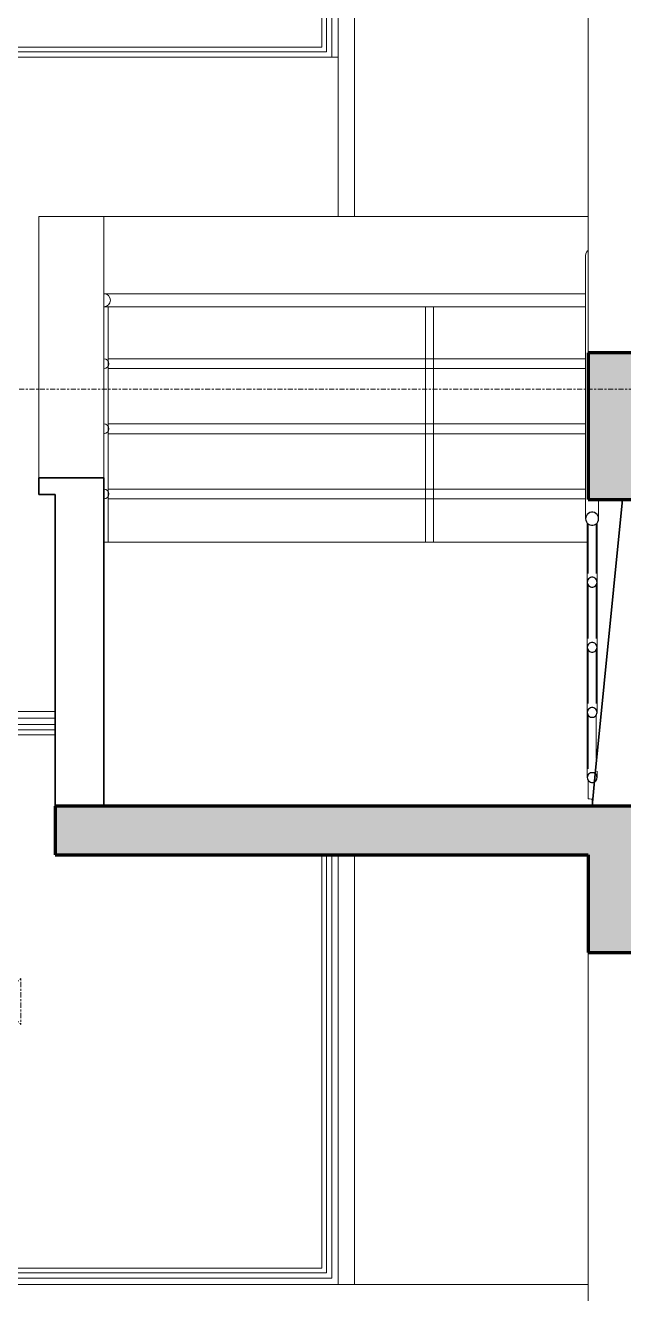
# Model space of a CAD drawing. Header units: millimetres. Extents: x -35190 to 411743, y -233114 to 23872.
# Drawn here: x -8406 to -6567, y -220299 to -216404 of the extents above; entities that cross this region are included whole.
import ezdxf

# ---------------------------------------------------------------- set-up
doc = ezdxf.new("R2010")
doc.units = ezdxf.units.MM
doc.linetypes.add('Centre', pattern=[31.75, 6.35, -4.7625, 15.875, -4.7625])
for name, color, linetype, lineweight in [('A-DETL-GENF', 92, 'Continuous', 18), ('A-DETL-THIN', 151, 'Continuous', 18), ('A-FLOR', 192, 'Continuous', 18), ('A-FLOR-HRAL', 11, 'Continuous', 18), ('A-FLOR-LEVL', 51, 'Continuous', 18), ('A-GLAZ', 151, 'Continuous', 18), ('A-WALL', 113, 'Continuous', 18), ('Q-CASE', 31, 'Continuous', 18)]:
    doc.layers.add(name, color=color, linetype=linetype, lineweight=lineweight)

# ---------------------------------------------------------------- blocks, each defined once
blk = doc.blocks.new('Sliding - 2L - SL2_1 X 1_8-416756-Section 2')
at = {"layer": 'A-GLAZ'}
for p, q in [((-11809.7, 3190), (-13039.7, 3190)), ((-13019.7, 3170), (-13019.7, 1470)), ((-13019.7, 3170), (-11809.7, 3170)), ((-13003.7, 3154), (-13003.7, 1486)), ((-13003.7, 3154), (-11809.7, 3154)), ((-12988.6, 3138.9), (-12988.6, 1501.1)), ((-12988.6, 3138.9), (-12004.8, 3138.9)), ((-12004.8, 1501.1), (-12004.8, 3138.9)), ((-12004.7, 1486), (-12004.7, 3154)), ((-11989.7, 3139), (-11989.7, 1501)), ((-11989.7, 3139), (-11809.7, 3139)), ((-10990.7, 1501), (-10990.7, 2770)), ((-10975.7, 1486), (-10975.7, 2770)), ((-10959.7, 1470), (-10959.7, 2770)), ((-13003.7, 1486), (-10975.7, 1486)), ((-12988.6, 1501.1), (-12004.8, 1501.1)), ((-11989.7, 1501), (-10990.7, 1501)), ((-13019.7, 1470), (-10959.7, 1470))]:
    blk.add_line(p, q, dxfattribs=at)
at = {"layer": 'A-GLAZ', "linetype": 'Centre'}
for p, q in [((-11985.9, 2320), (-11915.2, 2390.7)), ((-11915.2, 2390.7), (-11915.2, 2249.3)), ((-11985.9, 2320), (-11915.2, 2249.3))]:
    blk.add_line(p, q, dxfattribs=at)
blk = doc.blocks.new('Sliding - 2L - SL2_1 X 1_8-V3-Section 2')
at = {"layer": 'A-GLAZ'}
for p, q in [((-13019.7, 6920), (-13019.7, 5220)), ((-13019.7, 6920), (-11809.7, 6920)), ((-13003.7, 6904), (-13003.7, 5236)), ((-13003.7, 6904), (-11809.7, 6904)), ((-12004.7, 5236), (-12004.7, 6904)), ((-12988.6, 6888.9), (-12988.6, 5251.1)), ((-12988.6, 6888.9), (-12004.8, 6888.9)), ((-12004.8, 5251.1), (-12004.8, 6888.9)), ((-11989.7, 6889), (-11989.7, 5251)), ((-11989.7, 6889), (-11809.7, 6889)), ((-10990.7, 5251), (-10990.7, 6521.7)), ((-10975.7, 5236), (-10975.7, 6521.7)), ((-10959.7, 5220), (-10959.7, 6521.7)), ((-13003.7, 5236), (-10975.7, 5236)), ((-12988.6, 5251.1), (-12004.8, 5251.1)), ((-11989.7, 5251), (-10990.7, 5251))]:
    blk.add_line(p, q, dxfattribs=at)
at = {"layer": 'A-GLAZ', "linetype": 'Centre'}
for p, q in [((-11985.9, 6070), (-11915.2, 6140.7)), ((-11915.2, 6140.7), (-11915.2, 5999.3)), ((-11985.9, 6070), (-11915.2, 5999.3))]:
    blk.add_line(p, q, dxfattribs=at)
blk = doc.blocks.new('Ramp - Ramp-462342-Section 2')
at = {"layer": 'A-FLOR-LEVL'}
for p, q in [((-10174.7, 3730.6), (-11659.7, 3730.6)), ((-10159.7, 2922.5), (-10159.7, 2941.4))]:
    blk.add_line(p, q, dxfattribs=at)
at = {"layer": 'A-FLOR-LEVL', "lineweight": 35}
for p, q in [((-10159.7, 2922.5), (-11659.7, 2922.5)), ((-11659.7, 2922.5), (-11659.7, 2920)), ((-10159.7, 2920), (-10159.7, 2922.5))]:
    blk.add_line(p, q, dxfattribs=at)
blk = doc.blocks.new('Railing - 25mm-V6-Section 2')
at = {"layer": 'A-FLOR-HRAL'}
for p, q in [((-10172.2, 3634.4), (-10172.2, 3786.9)), ((-10147.2, 3786.9), (-10147.2, 3634.4)), ((-10172.2, 3434.6), (-10172.2, 3599.3)), ((-10147.2, 3599.3), (-10147.2, 3434.4)), ((-10172.2, 3234.6), (-10172.2, 3399.3)), ((-10147.2, 3399.3), (-10147.2, 3234.4)), ((-10172.2, 3034.6), (-10172.2, 3199.3)), ((-10147.2, 3199.3), (-10147.2, 3067)), ((-10172.2, 2942.6), (-10172.2, 2999.3))]:
    blk.add_line(p, q, dxfattribs=at)
at = {"layer": 'A-FLOR-HRAL', "flags": 128}
blk.add_lwpolyline([(-10159.7, 2941.4), (-10162.5, 2941.4), (-10167.5, 2941.6), (-10170.9, 2942.1), (-10172.2, 2942.6)], dxfattribs=at)
blk = doc.blocks.new('Railing - Railing-462363-Section 2')
at = {"layer": 'A-FLOR-HRAL'}
for p, q in [((-10179.7, 4610.5), (-10179.7, 3802.4)), ((-10139.7, 3802.4), (-10139.7, 3861.7)), ((-10174.7, 3789.1), (-10174.7, 3607.4)), ((-10144.7, 3607.4), (-10144.7, 3789.1)), ((-10174.7, 3607.4), (-10174.7, 3407.4)), ((-10144.7, 3407.4), (-10144.7, 3607.4)), ((-10174.7, 3407.4), (-10174.7, 3207.4)), ((-10144.7, 3207.4), (-10144.7, 3407.4)), ((-10174.7, 3207.4), (-10174.7, 3007.4)), ((-10144.7, 3007.4), (-10144.7, 3027))]:
    blk.add_line(p, q, dxfattribs=at)
at = {"layer": 'A-FLOR-HRAL', "flags": 128}
blk.add_lwpolyline([(-10179.7, 4610.5), (-10179, 4615.7), (-10177, 4620.6), (-10173.8, 4624.7), (-10171.7, 4626.6)], dxfattribs=at)
at = {"layer": 'A-FLOR-HRAL', "lineweight": 25, "flags": 128}
for points in [[(-10139.7, 3802.4), (-10140.3, 3807.2), (-10142, 3811.7), (-10144.7, 3815.7), (-10148.3, 3818.9), (-10152.6, 3821.2), (-10157.3, 3822.3), (-10162.1, 3822.3), (-10166.8, 3821.2), (-10171, 3818.9), (-10174.7, 3815.7), (-10177.4, 3811.7), (-10179.1, 3807.2), (-10179.7, 3802.4)], [(-10179.7, 3802.4), (-10179.1, 3797.6), (-10177.4, 3793.1), (-10174.7, 3789.1), (-10171, 3785.9), (-10166.8, 3783.6), (-10162.1, 3782.4), (-10157.3, 3782.4), (-10152.6, 3783.6), (-10148.3, 3785.9), (-10144.7, 3789.1), (-10142, 3793.1), (-10140.3, 3797.6), (-10139.7, 3802.4)], [(-10144.7, 3607.4), (-10145.1, 3611), (-10146.4, 3614.4), (-10148.5, 3617.4), (-10151.2, 3619.8), (-10154.4, 3621.5), (-10157.9, 3622.4), (-10161.5, 3622.4), (-10165, 3621.5), (-10168.2, 3619.8), (-10170.9, 3617.4), (-10173, 3614.4), (-10174.2, 3611), (-10174.7, 3607.4)], [(-10174.7, 3607.4), (-10174.2, 3603.8), (-10173, 3600.4), (-10170.9, 3597.4), (-10168.2, 3595), (-10165, 3593.3), (-10161.5, 3592.5), (-10157.9, 3592.5), (-10154.4, 3593.3), (-10151.2, 3595), (-10148.5, 3597.4), (-10146.4, 3600.4), (-10145.1, 3603.8), (-10144.7, 3607.4)], [(-10144.7, 3407.4), (-10145.1, 3411), (-10146.4, 3414.4), (-10148.5, 3417.4), (-10151.2, 3419.8), (-10154.4, 3421.5), (-10157.9, 3422.4), (-10161.5, 3422.4), (-10165, 3421.5), (-10168.2, 3419.8), (-10170.9, 3417.4), (-10173, 3414.4), (-10174.2, 3411), (-10174.7, 3407.4)], [(-10174.7, 3407.4), (-10174.2, 3403.8), (-10173, 3400.4), (-10170.9, 3397.4), (-10168.2, 3395), (-10165, 3393.3), (-10161.5, 3392.5), (-10157.9, 3392.5), (-10154.4, 3393.3), (-10151.2, 3395), (-10148.5, 3397.4), (-10146.4, 3400.4), (-10145.1, 3403.8), (-10144.7, 3407.4)], [(-10144.7, 3207.4), (-10145.1, 3211), (-10146.4, 3214.4), (-10148.5, 3217.4), (-10151.2, 3219.8), (-10154.4, 3221.5), (-10157.9, 3222.4), (-10161.5, 3222.4), (-10165, 3221.5), (-10168.2, 3219.8), (-10170.9, 3217.4), (-10173, 3214.4), (-10174.2, 3211), (-10174.7, 3207.4)], [(-10174.7, 3207.4), (-10174.2, 3203.8), (-10173, 3200.4), (-10170.9, 3197.4), (-10168.2, 3195), (-10165, 3193.3), (-10161.5, 3192.5), (-10157.9, 3192.5), (-10154.4, 3193.3), (-10151.2, 3195), (-10148.5, 3197.4), (-10146.4, 3200.4), (-10145.1, 3203.8), (-10144.7, 3207.4)], [(-10144.7, 3007.4), (-10145.1, 3011), (-10146.4, 3014.4), (-10148.5, 3017.4), (-10151.2, 3019.8), (-10154.4, 3021.5), (-10157.9, 3022.4), (-10161.5, 3022.4), (-10165, 3021.5), (-10168.2, 3019.8), (-10170.9, 3017.4), (-10173, 3014.4), (-10174.2, 3011), (-10174.7, 3007.4)], [(-10174.7, 3007.4), (-10174.2, 3003.8), (-10173, 3000.4), (-10170.9, 2997.4), (-10168.2, 2995), (-10165, 2993.3), (-10161.5, 2992.5), (-10157.9, 2992.5), (-10154.4, 2993.3), (-10151.2, 2995), (-10148.5, 2997.4), (-10146.4, 3000.4), (-10145.1, 3003.8), (-10144.7, 3007.4)]]:
    blk.add_lwpolyline(points, dxfattribs=at)
blk.add_blockref('Railing - 25mm-V6-Section 2', (0, 0))
blk = doc.blocks.new('Top Rail Type - Top Rail_Internal_-462380-Section 2')
at = {"layer": 'A-FLOR-HRAL'}
for p, q in [((-10179.7, 4610.5), (-10179.7, 3802.4)), ((-10139.7, 3802.4), (-10139.7, 3861.7))]:
    blk.add_line(p, q, dxfattribs=at)
at = {"layer": 'A-FLOR-HRAL', "flags": 128}
for points in [[(-10179.7, 4610.5), (-10179, 4615.7), (-10177, 4620.6), (-10173.8, 4624.7), (-10171.7, 4626.6)], [(-10139.7, 3802.4), (-10140.3, 3807.2), (-10142, 3811.7), (-10144.7, 3815.7), (-10148.3, 3818.9), (-10152.6, 3821.2), (-10157.3, 3822.3), (-10162.1, 3822.3), (-10166.8, 3821.2), (-10171, 3818.9), (-10174.7, 3815.7), (-10177.4, 3811.7), (-10179.1, 3807.2), (-10179.7, 3802.4)], [(-10179.7, 3802.4), (-10179.1, 3797.6), (-10177.4, 3793.1), (-10174.7, 3789.1), (-10171, 3785.9), (-10166.8, 3783.6), (-10162.1, 3782.4), (-10157.3, 3782.4), (-10152.6, 3783.6), (-10148.3, 3785.9), (-10144.7, 3789.1), (-10142, 3793.1), (-10140.3, 3797.6), (-10139.7, 3802.4)]]:
    blk.add_lwpolyline(points, dxfattribs=at)
blk = doc.blocks.new('Casework 1 - Casework 1-478824-Section 2')
at = {"layer": 'Q-CASE'}
for p, q in [((-10939.7, 6521.7), (-10939.7, 4730.7)), ((-10889.7, 6521.7), (-10889.7, 4730.7)), ((-10939.7, 5220), (-13039.7, 5220)), ((-13039.7, 3210), (-11809.7, 3210)), ((-10939.7, 2770), (-10939.7, 1450)), ((-10889.7, 2770), (-10889.7, 1450)), ((-14784.7, 1450), (-10171.6, 1450))]:
    blk.add_line(p, q, dxfattribs=at)
blk = doc.blocks.new('Railing - 25mm-V15-Section 2')
at = {"layer": 'A-FLOR-HRAL'}
for p, q in [((-8672.2, 4453.5), (-8672.2, 4312.6)), ((-8672.2, 4453.5), (-8659.7, 4453.5)), ((-8659.7, 4453.5), (-8647.2, 4453.5)), ((-8647.2, 4312.6), (-8647.2, 4453.5))]:
    blk.add_line(p, q, dxfattribs=at)
blk = doc.blocks.new('Railing - 25mm-V16-Section 2')
at = {"layer": 'A-FLOR-HRAL'}
for p, q in [((-10672.2, 4453.5), (-10672.2, 3730.7)), ((-10672.2, 4453.5), (-10659.7, 4453.5)), ((-10659.7, 4453.5), (-10647.2, 4453.5)), ((-10647.2, 3730.7), (-10647.2, 4453.5))]:
    blk.add_line(p, q, dxfattribs=at)
blk = doc.blocks.new('Railing - 25mm-V17-Section 2')
at = {"layer": 'A-FLOR-HRAL'}
for p in [(-11659.7, 4453.5), (-11647.2, 3730.6)]:
    blk.add_line(p, (-11647.2, 4453.5), dxfattribs=at)
blk = doc.blocks.new('Railing - Railing-623458-Section 2')
at = {"layer": 'A-FLOR-HRAL'}
for p, q in [((-8374.7, 4884.9), (-8374.7, 4797.5)), ((-8374.7, 4684.9), (-8374.7, 4597.5)), ((-8374.7, 4484.9), (-8374.7, 4397.5)), ((-10179.7, 4293.5), (-11647.2, 4293.5)), ((-11647.2, 4263.5), (-10179.7, 4263.5)), ((-10179.7, 4093.5), (-11647.2, 4093.5)), ((-11647.2, 4063.5), (-10179.7, 4063.5)), ((-10179.7, 3893.5), (-11647.2, 3893.5)), ((-11647.2, 3863.5), (-10179.7, 3863.5))]:
    blk.add_line(p, q, dxfattribs=at)
for centre, start, end in [((-11659.7, 4278.5), 0, 90), ((-11659.7, 4278.5), 270, 0), ((-11659.7, 4078.5), 0, 90), ((-11659.7, 4078.5), 270, 0), ((-11659.7, 3878.5), 0, 90), ((-11659.7, 3878.5), 270, 360)]:
    blk.add_arc(centre, 15, start, end, dxfattribs=at)
for name, p in [('Railing - 25mm-V17-Section 2', (0, 0)), ('Railing - 25mm-V16-Section 2', (0, 0)), ('Railing - 25mm-V15-Section 2', (-1000, 0)), ('Railing - 25mm-V15-Section 2', (0, 0))]:
    blk.add_blockref(name, p)
blk = doc.blocks.new('Top Rail Type - Top Rail_Internal_-623482-Section 2')
at = {"layer": 'A-FLOR-HRAL'}
for p, q in [((-8379.7, 5079.9), (-8379.7, 4475.4)), ((-10179.6, 4493.5), (-11659.7, 4493.5)), ((-8379.7, 4493.5), (-9844.7, 4493.5)), ((-11647.2, 4453.5), (-10179.6, 4453.5)), ((-9844.7, 4453.5), (-8374.7, 4453.5))]:
    blk.add_line(p, q, dxfattribs=at)
at = {"layer": 'A-FLOR-HRAL', "flags": 128}
blk.add_lwpolyline([(-8374.8, 4461.9), (-8377, 4465.2), (-8379, 4470.2), (-8379.7, 4475.4)], dxfattribs=at)
at = {"layer": 'A-FLOR-HRAL'}
for start, end in [(0, 90), (270, 0)]:
    blk.add_arc((-11659.7, 4473.5), 20, start, end, dxfattribs=at)
blk = doc.blocks.new('Railing - Railing-623982-Section 2')
at = {"layer": 'A-FLOR-HRAL'}
for p, q in [((-10179.7, 4610.5), (-10179.7, 3802.4)), ((-10139.7, 3802.4), (-10139.7, 3861.7)), ((-10174.7, 3789.1), (-10174.7, 3607.4)), ((-10144.7, 3607.4), (-10144.7, 3789.1)), ((-10174.7, 3607.4), (-10174.7, 3407.4)), ((-10144.7, 3407.4), (-10144.7, 3607.4)), ((-10174.7, 3407.4), (-10174.7, 3207.4)), ((-10144.7, 3207.4), (-10144.7, 3407.4)), ((-10174.7, 3207.4), (-10174.7, 3007.4)), ((-10144.7, 3007.4), (-10144.7, 3027))]:
    blk.add_line(p, q, dxfattribs=at)
at = {"layer": 'A-FLOR-HRAL', "flags": 128}
blk.add_lwpolyline([(-10179.7, 4610.5), (-10179, 4615.7), (-10177, 4620.6), (-10173.8, 4624.7), (-10171.7, 4626.6)], dxfattribs=at)
at = {"layer": 'A-FLOR-HRAL', "lineweight": 25, "flags": 128}
for points in [[(-10139.7, 3802.4), (-10140.3, 3807.2), (-10142, 3811.7), (-10144.7, 3815.7), (-10148.3, 3818.9), (-10152.6, 3821.2), (-10157.3, 3822.3), (-10162.1, 3822.3), (-10166.8, 3821.2), (-10171, 3818.9), (-10174.7, 3815.7), (-10177.4, 3811.7), (-10179.1, 3807.2), (-10179.7, 3802.4)], [(-10179.7, 3802.4), (-10179.1, 3797.6), (-10177.4, 3793.1), (-10174.7, 3789.1), (-10171, 3785.9), (-10166.8, 3783.6), (-10162.1, 3782.4), (-10157.3, 3782.4), (-10152.6, 3783.6), (-10148.3, 3785.9), (-10144.7, 3789.1), (-10142, 3793.1), (-10140.3, 3797.6), (-10139.7, 3802.4)], [(-10144.7, 3607.4), (-10145.1, 3611), (-10146.4, 3614.4), (-10148.5, 3617.4), (-10151.2, 3619.8), (-10154.4, 3621.5), (-10157.9, 3622.4), (-10161.5, 3622.4), (-10165, 3621.5), (-10168.2, 3619.8), (-10170.9, 3617.4), (-10173, 3614.4), (-10174.2, 3611), (-10174.7, 3607.4)], [(-10174.7, 3607.4), (-10174.2, 3603.8), (-10173, 3600.4), (-10170.9, 3597.4), (-10168.2, 3595), (-10165, 3593.3), (-10161.5, 3592.5), (-10157.9, 3592.5), (-10154.4, 3593.3), (-10151.2, 3595), (-10148.5, 3597.4), (-10146.4, 3600.4), (-10145.1, 3603.8), (-10144.7, 3607.4)], [(-10144.7, 3407.4), (-10145.1, 3411), (-10146.4, 3414.4), (-10148.5, 3417.4), (-10151.2, 3419.8), (-10154.4, 3421.5), (-10157.9, 3422.4), (-10161.5, 3422.4), (-10165, 3421.5), (-10168.2, 3419.8), (-10170.9, 3417.4), (-10173, 3414.4), (-10174.2, 3411), (-10174.7, 3407.4)], [(-10174.7, 3407.4), (-10174.2, 3403.8), (-10173, 3400.4), (-10170.9, 3397.4), (-10168.2, 3395), (-10165, 3393.3), (-10161.5, 3392.5), (-10157.9, 3392.5), (-10154.4, 3393.3), (-10151.2, 3395), (-10148.5, 3397.4), (-10146.4, 3400.4), (-10145.1, 3403.8), (-10144.7, 3407.4)], [(-10144.7, 3207.4), (-10145.1, 3211), (-10146.4, 3214.4), (-10148.5, 3217.4), (-10151.2, 3219.8), (-10154.4, 3221.5), (-10157.9, 3222.4), (-10161.5, 3222.4), (-10165, 3221.5), (-10168.2, 3219.8), (-10170.9, 3217.4), (-10173, 3214.4), (-10174.2, 3211), (-10174.7, 3207.4)], [(-10174.7, 3207.4), (-10174.2, 3203.8), (-10173, 3200.4), (-10170.9, 3197.4), (-10168.2, 3195), (-10165, 3193.3), (-10161.5, 3192.5), (-10157.9, 3192.5), (-10154.4, 3193.3), (-10151.2, 3195), (-10148.5, 3197.4), (-10146.4, 3200.4), (-10145.1, 3203.8), (-10144.7, 3207.4)], [(-10144.7, 3007.4), (-10145.1, 3011), (-10146.4, 3014.4), (-10148.5, 3017.4), (-10151.2, 3019.8), (-10154.4, 3021.5), (-10157.9, 3022.4), (-10161.5, 3022.4), (-10165, 3021.5), (-10168.2, 3019.8), (-10170.9, 3017.4), (-10173, 3014.4), (-10174.2, 3011), (-10174.7, 3007.4)], [(-10174.7, 3007.4), (-10174.2, 3003.8), (-10173, 3000.4), (-10170.9, 2997.4), (-10168.2, 2995), (-10165, 2993.3), (-10161.5, 2992.5), (-10157.9, 2992.5), (-10154.4, 2993.3), (-10151.2, 2995), (-10148.5, 2997.4), (-10146.4, 3000.4), (-10145.1, 3003.8), (-10144.7, 3007.4)]]:
    blk.add_lwpolyline(points, dxfattribs=at)
blk.add_blockref('Railing - 25mm-V6-Section 2', (0, 0))
blk = doc.blocks.new('Top Rail Type - Top Rail_Internal_-623986-Section 2')
at = {"layer": 'A-FLOR-HRAL'}
for p, q in [((-10179.7, 4610.5), (-10179.7, 3802.4)), ((-10139.7, 3802.4), (-10139.7, 3861.7))]:
    blk.add_line(p, q, dxfattribs=at)
at = {"layer": 'A-FLOR-HRAL', "flags": 128}
for points in [[(-10179.7, 4610.5), (-10179, 4615.7), (-10177, 4620.6), (-10173.8, 4624.7), (-10171.7, 4626.6)], [(-10139.7, 3802.4), (-10140.3, 3807.2), (-10142, 3811.7), (-10144.7, 3815.7), (-10148.3, 3818.9), (-10152.6, 3821.2), (-10157.3, 3822.3), (-10162.1, 3822.3), (-10166.8, 3821.2), (-10171, 3818.9), (-10174.7, 3815.7), (-10177.4, 3811.7), (-10179.1, 3807.2), (-10179.7, 3802.4)], [(-10179.7, 3802.4), (-10179.1, 3797.6), (-10177.4, 3793.1), (-10174.7, 3789.1), (-10171, 3785.9), (-10166.8, 3783.6), (-10162.1, 3782.4), (-10157.3, 3782.4), (-10152.6, 3783.6), (-10148.3, 3785.9), (-10144.7, 3789.1), (-10142, 3793.1), (-10140.3, 3797.6), (-10139.7, 3802.4)]]:
    blk.add_lwpolyline(points, dxfattribs=at)
blk = doc.blocks.new('Casework 2 - Casework 2-644764-Section 2')
at = {"layer": 'Q-CASE'}
for p, q in [((-11859.7, 4730.7), (-11659.7, 4730.7)), ((-11859.7, 3927.5), (-11859.7, 4730.7)), ((-11659.7, 4730.7), (-11659.7, 3927.5)), ((-11659.7, 4730.7), (-10171.6, 4730.7))]:
    blk.add_line(p, q, dxfattribs=at)
at = {"layer": 'Q-CASE', "lineweight": 35}
for p, q in [((-11659.7, 3927.5), (-11859.7, 3927.5)), ((-11859.7, 3927.5), (-11859.7, 3877.2)), ((-11659.7, 2920), (-11659.7, 3927.5)), ((-11859.7, 3877.2), (-11809.7, 3877.2)), ((-11809.7, 3877.2), (-11809.7, 2920)), ((-10066.2, 3861.7), (-10150.1, 3019.2)), ((-10150.1, 3018.9), (-10159.9, 2920))]:
    blk.add_line(p, q, dxfattribs=at)

msp = doc.modelspace()

# ---------------------------------------------------------------- hatches: boundary and pattern name
at = {"layer": 'A-DETL-GENF'}
h = msp.add_hatch(dxfattribs=at)
h.set_pattern_fill('FP_7', style=0, pattern_type=2)
h.set_pattern_definition([(50, (6216.13, -214796.49), (127.5292, -11.1576), [13.335, -146.685]), (355, (6216.13, -214796.5), (-24.6697, 133.74), [10.668, -117.348]), (100.451, (6226.76, -214797.42), (102.8597, 122.5818), [11.333, -124.663]), (46.184, (6216.13, -214760.93), (189.7552, -29.4304), [20.003, -220.028]), (96.636, (6231.94, -214763.39), (166.1822, 173.1996), [17, -186.995]), (351.184, (6216.13, -214760.93), (166.184, 173.1976), [16.002, -176.022]), (21, (6233.91, -214769.82), (106.13027, -71.586), [13.335, -146.685]), (326, (6233.91, -214769.82), (43.2619, 128.93175), [10.668, -117.348]), (71.451, (6242.75, -214775.79), (149.392, 57.34505), [11.333, -124.663]), (37.5, (6216.13, -214796.494), (2.16223, 59.18836), [5.867, -110.058, 5.867, -113.259, -117.793]), (37.5, (6216.13, -214796.494), (2.16223, 59.18836), [-235.052, 5.867, -111.925]), (7.5, (6216.13, -214796.494), (46.77386, 70.12615), [5.867, -62.052, 5.867, -107.391, -44.895]), (7.5, (6216.13, -214796.494), (46.77386, 70.12615), [-181.178, 5.867, -39.027]), (327.5, (6176.48, -214796.494), (94.91367, -4.01009), [5.867, -38.583, 5.867, -132.817, -184.023]), (327.5, (6176.48, -214796.494), (94.91367, -4.01009), [-183.134, 5.867, -178.156]), (317.5, (6158.7, -214796.49), (103.69057, 17.79882), [5.867, -51.918, 5.867, -86.233, -130.683]), (317.5, (6158.7, -214796.49), (103.69057, 17.79882), [-149.885, 5.867, -124.816])])
h.paths.add_polyline_path([(-6376.1, -221721.5), (-6376.1, -221306.5), (-4879.2, -221306.5), (-4879.2, -221156.5), (-6676.1, -221156.5), (-6676.1, -221721.5), (-6558.5, -221721.5)])
h.paths.add_polyline_path([(24295.8, -221721.5), (24295.8, -221571.5), (23995.8, -221571.5), (23995.8, -221421.5), (23707.8, -221421.5), (23707.8, -221271.5), (11735.8, -221271.5), (11735.8, -221121.5), (11435.8, -221121.5), (11435.8, -220971.5), (11135.8, -220971.5), (11135.8, -220821.5), (10835.8, -220821.5), (10835.8, -220671.5), (10535.8, -220671.5), (10535.8, -220521.5), (10235.8, -220521.5), (10235.8, -220371.5), (9935.8, -220371.5), (9935.8, -220221.5), (9635.8, -220221.5), (9635.8, -220071.5), (9335.8, -220071.5), (9335.8, -219921.5), (9035.8, -219921.5), (9035.8, -219771.5), (8735.8, -219771.5), (8735.8, -219621.5), (8435.8, -219621.5), (8435.8, -219471.5), (8135.8, -219471.5), (8135.8, -219321.5), (7835.8, -219321.5), (7835.8, -219171.5), (7535.8, -219171.5), (7535.8, -219021.5), (5510.8, -219021.5), (5510.8, -219321.5), (5735.8, -219321.5), (5735.8, -219171.5), (7200.4, -219171.5), (11400.4, -221271.5), (3485.8, -221271.5), (3485.8, -221421.5), (23595.8, -221421.5), (23595.8, -221521.5), (23960.4, -221721.5)])
h.paths.add_polyline_path([(211.3, -221421.5), (285.8, -221421.5), (285.8, -221271.5), (-4864.2, -221271.5), (-4864.2, -221421.5), (-540.9, -221421.5)])
h.paths.add_polyline_path([(-6558.5, -219251.5), (-6376.1, -219251.5), (-6376.1, -218801.5), (-8314.2, -218801.5), (-8314.2, -218951.5), (-6676.1, -218951.5), (-6676.1, -219251.5)])
h.paths.add_polyline_path([(3710.8, -218571.5), (3710.8, -218346.5), (3485.8, -218346.5), (3485.8, -218571.5)])
h.paths.add_polyline_path([(19270.8, -218523.5), (19515.8, -218523.5), (19515.8, -218271.5), (24595.8, -218271.5), (24595.8, -218171.5), (24495.8, -218171.5), (24495.8, -217771.5), (24595.8, -217771.5), (24595.8, -217671.5), (24295.8, -217671.5), (24295.8, -218121.5), (19270.8, -218121.5), (19270.8, -218424.7)])
h.paths.add_polyline_path([(13560.8, -217971.5), (13560.8, -217521.5), (11735.8, -217521.5), (11735.8, -217371.5), (11435.8, -217371.5), (11435.8, -217221.5), (11135.8, -217221.5), (11135.8, -217071.5), (10835.8, -217071.5), (10835.8, -216921.5), (10535.8, -216921.5), (10535.8, -216771.5), (10235.8, -216771.5), (10235.8, -216621.5), (9935.8, -216621.5), (9935.8, -216471.5), (9635.8, -216471.5), (9635.8, -216321.5), (9335.8, -216321.5), (9335.8, -216171.5), (9035.8, -216171.5), (9035.8, -216021.5), (8735.8, -216021.5), (8735.8, -215871.5), (8435.8, -215871.5), (8435.8, -215721.5), (8135.8, -215721.5), (8135.8, -215571.5), (7835.8, -215571.5), (7835.8, -215421.5), (7535.8, -215421.5), (7535.8, -215271.5), (5510.8, -215271.5), (5510.8, -215571.5), (5735.8, -215571.5), (5735.8, -215421.5), (7200.4, -215421.5), (11700.4, -217671.5), (13335.8, -217671.5), (13335.8, -217971.5)])
h.paths.add_polyline_path([(211.3, -217971.5), (285.8, -217971.5), (285.8, -217521.5), (-4864.2, -217521.5), (-4864.2, -217971.5), (-4639.2, -217971.5), (-4639.2, -217671.5), (-3839.2, -217671.5), (-3839.2, -217971.5), (-3614.2, -217971.5), (-3614.2, -217671.5), (-2064.2, -217671.5), (-2064.2, -217971.5), (-1839.2, -217971.5), (-1839.2, -217671.5), (60.8, -217671.5), (60.8, -217971.5)])
h.paths.add_polyline_path([(5510.8, -217971.5), (5735.8, -217971.5), (5735.8, -217521.5), (3485.8, -217521.5), (3485.8, -217971.5), (3710.8, -217971.5), (3710.8, -217671.5), (5510.8, -217671.5), (5510.8, -217942.6)])
h.paths.add_polyline_path([(-6652.6, -217859.7), (-6376.1, -217859.7), (-6376.1, -217559.7), (-4879.2, -217559.7), (-4879.2, -217409.7), (-6676.1, -217409.7), (-6676.1, -217859.7), (-6664.3, -217859.7)])
h.paths.add_polyline_path([(-6676.1, -215496.5), (-6376.1, -215496.5), (-6376.1, -215046.5), (-8314.2, -215046.5), (-8314.2, -215196.5), (-6676.1, -215196.5)])
h.paths.add_polyline_path([(-2045.3, -215421.5), (-1839.2, -215421.5), (-1839.2, -215196.5), (-2064.2, -215196.5), (-2064.2, -215421.5)])
h.paths.add_polyline_path([(3485.8, -214821.5), (3710.8, -214821.5), (3710.8, -214596.5), (3485.8, -214596.5)])
h.paths.add_polyline_path([(5510.8, -214221.5), (5735.8, -214221.5), (5735.8, -213771.5), (3485.8, -213771.5), (3485.8, -214221.5), (3710.8, -214221.5), (3710.8, -213921.5), (5510.8, -213921.5), (5510.8, -214086.3)])
h.paths.add_polyline_path([(13335.8, -214221.5), (13560.8, -214221.5), (13560.8, -213771.5), (10038, -213771.5), (10038, -213921.5), (13335.8, -213921.5), (13335.8, -214086.3)])
h.paths.add_polyline_path([(-4864.2, -214221.5), (-4639.2, -214221.5), (-4639.2, -213921.5), (-3839.2, -213921.5), (-3839.2, -214221.5), (-3614.2, -214221.5), (-3614.2, -213921.5), (-2064.2, -213921.5), (-2064.2, -214221.5), (-1839.2, -214221.5), (-1839.2, -213921.5), (60.8, -213921.5), (60.8, -214221.5), (285.8, -214221.5), (285.8, -213771.5), (-4864.2, -213771.5), (-4864.2, -214206.8)])
h.paths.add_polyline_path([(-2064.2, -211671.5), (-1839.2, -211671.5), (-1839.2, -211446.5), (-2064.2, -211446.5)])
h.paths.add_polyline_path([(3710.8, -211071.5), (3710.8, -210846.5), (3470.6, -210846.5), (3470.6, -211071.5)])
h.paths.add_polyline_path([(19495.8, -211031.5), (19495.8, -210806.5), (19270.8, -210806.5), (19270.8, -211031.5)])

# ---------------------------------------------------------------- linework, layer by layer
at = {"layer": 'A-DETL-THIN', "lineweight": 100}
for p, q in [((-4879.2, -217409.7), (-6676.1, -217409.7)), ((-6676.1, -217409.7), (-6676.1, -217859.7)), ((-6676.1, -217859.7), (-6376.1, -217859.7)), ((-6376.1, -218801.5), (-8314.2, -218801.5)), ((-8314.2, -218801.5), (-8314.2, -218951.5)), ((-8314.2, -218951.5), (-6676.1, -218951.5)), ((-6676.1, -218951.5), (-6676.1, -219251.5)), ((-6676.1, -219251.5), (-6376.1, -219251.5))]:
    msp.add_line(p, q, dxfattribs=at)
at = {"layer": 'A-FLOR'}
msp.add_line((-8164.2, -217990.8), (-6679.2, -217990.8), dxfattribs=at)
at = {"layer": 'A-FLOR-LEVL', "linetype": 'Centre', "lineweight": 9}
msp.add_line((-14214.6, -217521.5), (29477.2, -217521.5), dxfattribs=at)
at = {"layer": 'A-WALL'}
for p, q in [((-6676.1, -217409.7), (-6676.1, -215496.5)), ((-6676.1, -220527.5), (-6676.1, -219251.5))]:
    msp.add_line(p, q, dxfattribs=at)

# ---------------------------------------------------------------- block references
at = {"layer": 'A-FLOR-HRAL'}
for name in ['Top Rail Type - Top Rail_Internal_-623482-Section 2', 'Railing - Railing-623458-Section 2', 'Railing - Railing-462363-Section 2', 'Top Rail Type - Top Rail_Internal_-462380-Section 2', 'Railing - Railing-623982-Section 2', 'Top Rail Type - Top Rail_Internal_-623986-Section 2']:
    msp.add_blockref(name, (3495.5, -221721.5), dxfattribs=at)
at = {"layer": 'A-FLOR-LEVL'}
msp.add_blockref('Ramp - Ramp-462342-Section 2', (3495.5, -221721.5), dxfattribs=at)
at = {"layer": 'A-GLAZ', "linetype": 'Centre'}
for name in ['Sliding - 2L - SL2_1 X 1_8-V3-Section 2', 'Sliding - 2L - SL2_1 X 1_8-416756-Section 2']:
    msp.add_blockref(name, (3495.5, -221721.5), dxfattribs=at)
at = {"layer": 'Q-CASE'}
for name in ['Casework 2 - Casework 2-644764-Section 2', 'Casework 1 - Casework 1-478824-Section 2']:
    msp.add_blockref(name, (3495.5, -221721.5), dxfattribs=at)

doc.saveas('drawing.dxf')
